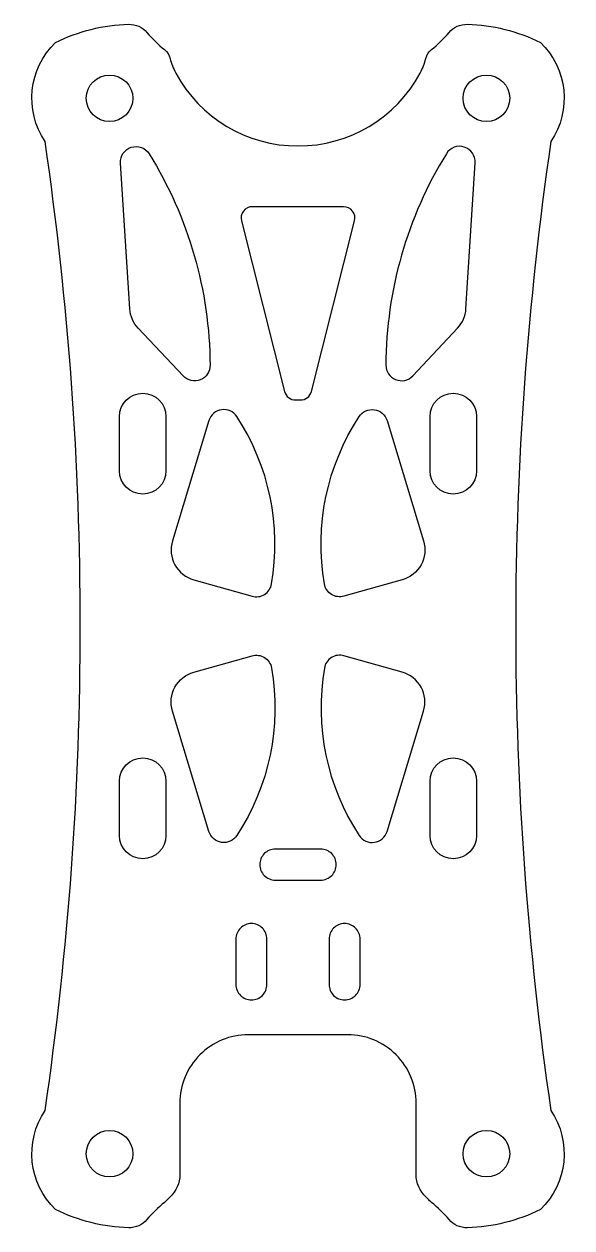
# Model space of a CAD drawing. Header units: inches. Extents: x 13.8 to 49.1, y -53.8 to 23.8.
import ezdxf

# ---------------------------------------------------------------- set-up
doc = ezdxf.new("R2010")
doc.units = ezdxf.units.IN
doc.header["$MEASUREMENT"] = 0
doc.layers.add('Top Plate v2 3mm', color=30, linetype='Continuous')

# ---------------------------------------------------------------- blocks, each defined once
blk = doc.blocks.new('A$C37f061d4')
at = {"layer": 'Top Plate v2 3mm'}
for points in [[(28.422, -65.236, -0.363449), (27.744, -71.621, -0.109779), (23.038, -72.796, -0.225572), (21.862, -72.271, 0.04819), (20.727, -71.158, -0.036251), (20.614, -71.052, 0.020779), (20.381, -70.815, -0.208292), (19.743, -69.351), (19.743, -64.763, 0.414214), (15.333, -60.353), (8.938, -60.353, 0.414214), (4.528, -64.763), (4.528, -69.351, -0.208292), (3.89, -70.815, 0.020779), (3.657, -71.052, -0.036251), (3.544, -71.158, 0.04819), (2.409, -72.271, -0.225572), (1.233, -72.796, -0.109779), (-3.472, -71.621, -0.363449), (-4.151, -65.236, 0.072646), (-4.151, -2.787, -0.363449), (-3.472, 3.598, -0.109779), (1.233, 4.773, -0.225572), (2.409, 4.248, 0.04819), (3.544, 3.135, -0.161631), (3.904, 2.565, 0.063088), (4.266, 1.627, 0.597051), (20.005, 1.627, 0.063088), (20.367, 2.565, -0.161631), (20.727, 3.135, 0.04819), (21.862, 4.248, -0.225572), (23.038, 4.773, -0.109779), (27.744, 3.598, -0.363449), (28.422, -2.787, 0.072646)], [(21.689, -3.569, 0.137784), (17.793, -17.197, 0.68112), (19.522, -17.886), (22.415, -14.807, 0.174856), (22.954, -13.562), (23.538, -4.155, 0.780643)], [(2.557, -3.583, -0.137784), (6.474, -17.205, -0.68112), (4.746, -17.897), (1.847, -14.823, -0.174856), (1.307, -13.578), (0.709, -4.172, -0.780643)], [(11.274, -18.892, 0.343345), (11.983, -19.444), (12.288, -19.444, 0.343345), (12.997, -18.892), (15.781, -7.897, 0.488821), (15.072, -6.987), (9.201, -6.986, 0.488821), (8.493, -7.897)], [(3.636, -24.011, -1), (0.636, -24.011), (0.636, -20.511, -1), (3.636, -20.511)], [(23.636, -24.011, -1), (20.636, -24.011), (20.636, -20.511, -1), (23.636, -20.511)], [(10.434, -31.301, 0.190098), (8.195, -20.51, 0.636575), (6.401, -20.769), (4.053, -28.531, 0.419768), (5.425, -31.035), (9.177, -32.093, 0.44493)], [(13.837, -31.301, -0.190098), (16.077, -20.51, -0.636575), (17.87, -20.769), (20.218, -28.531, -0.419768), (18.846, -31.035), (15.094, -32.093, -0.44493)], [(10.434, -36.722, -0.190098), (8.195, -47.513, -0.636575), (6.401, -47.254), (4.053, -39.492, -0.419768), (5.425, -36.988), (9.177, -35.93, -0.44493)], [(13.837, -36.722, 0.190098), (16.077, -47.513, 0.636575), (17.87, -47.254), (20.218, -39.492, 0.419768), (18.846, -36.988), (15.094, -35.93, 0.44493)], [(3.636, -47.511, -1), (0.636, -47.511), (0.636, -44.011, -1), (3.636, -44.011)], [(23.636, -47.511, -1), (20.636, -47.511), (20.636, -44.011, -1), (23.636, -44.011)], [(11.003, -48.39), (10.674, -48.39, 0.414214), (9.674, -49.39), (9.674, -49.39, 0.414214), (10.674, -50.39), (13.598, -50.39, 0.414214), (14.598, -49.39, 0.414214), (13.598, -48.39)], [(8.136, -56.783), (8.136, -57.112, 0.414214), (9.136, -58.112), (9.136, -58.112, 0.414214), (10.136, -57.112), (10.136, -54.188, 0.414214), (9.136, -53.188, 0.414214), (8.136, -54.188)], [(14.136, -56.783), (14.136, -57.112, 0.414214), (15.136, -58.112), (15.136, -58.112, 0.414214), (16.136, -57.112), (16.136, -54.188, 0.414214), (15.136, -53.188, 0.414214), (14.136, -54.188)]]:
    blk.add_lwpolyline(points, format="xyb", close=True, dxfattribs=at)
for centre in [(0, 0), (24.271, 0), (0, -68.023), (24.271, -68.023)]:
    blk.add_circle(centre, 1.5, dxfattribs=at)

msp = doc.modelspace()

# ---------------------------------------------------------------- block references
msp.add_blockref('A$C37f061d4', (19.315, 19.016))

doc.saveas('drawing.dxf')
